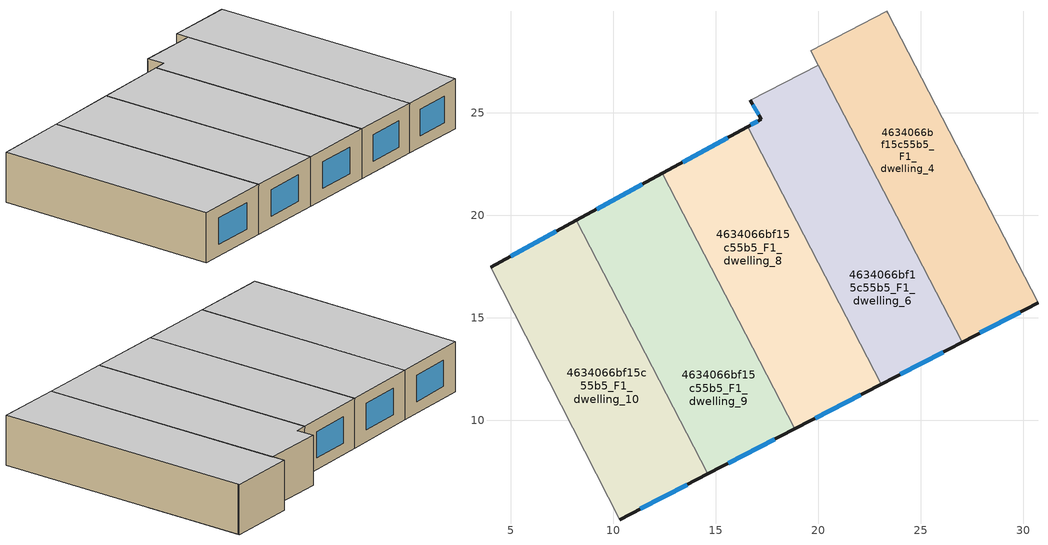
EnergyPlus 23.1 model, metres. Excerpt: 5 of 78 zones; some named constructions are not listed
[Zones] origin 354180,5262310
4634066bf15c55b5_F1_dwelling_10
 floor to 4634066bf15c55b5_F0_dwelling_11 (EU_floor_Construction): 9.66,16.93 12.51,11.44 10.74,5.37 10.31,5.14 4.01,17.45 5.35,18.19 z3
 floor to 4634066bf15c55b5_F0_dwelling_10 (EU_floor_Construction): 12.51,11.44 14.62,7.37 10.74,5.37 z3
 floor to 4634066bf15c55b5_F0_dwelling_9 (EU_floor_Construction): 8.2,19.75 9.66,16.93 5.35,18.19 z3
 wall outside (EU_wall_Construction): 10.31,5.14 14.62,7.37 / 8.2,19.75 4.01,17.45 z3:6
 wall to 4634066bf15c55b5_F1_dwelling_9 (EU_wall_Construction): 14.62,7.37 8.2,19.75 z3:6
 wall adiabatic (EU_wall_Construction): 4.01,17.45 10.31,5.14 z3:6
 window (EU_Window_Construction): 11.32,5.66 13.6,6.85 / 7.22,19.21 4.99,17.99 z3.7:5.3
 ceiling to 4634066bf15c55b5_F2_dwelling_10 (EU_floor_Construction): 14.62,7.37 8.2,19.75 4.01,17.45 10.31,5.14 z6
4634066bf15c55b5_F1_dwelling_4
 floor to 4634066bf15c55b5_F0_dwelling_7 (EU_floor_Construction): 26.2,24.43 26.49,23.87 25.01,18.78 24.33,18.98 20.67,26.04 z3
 floor to 4634066bf15c55b5_F0_dwelling_4 (EU_floor_Construction): 24.93,26.89 26.21,24.43 24.37,24.96 z3
 floor to 4634066bf15c55b5_F0_dwelling_6 (EU_floor_Construction): 26.49,23.87 29.86,17.37 25.01,18.78 z3
 floor to 4634066bf15c55b5_F0_dwelling_5 (EU_floor_Construction): 23.34,29.95 24.93,26.89 24.37,24.96 20.67,26.04 19.64,28.03 z3
 floor adiabatic (EU_floor_Construction): 29.86,17.37 30.72,15.72 27.01,13.8 24.33,18.98 z3
 wall outside (EU_wall_Construction): 27.01,13.8 30.72,15.72 z3:6
 wall to 4634066bf15c55b5_F1_dwelling_5 (EU_wall_Construction): 23.34,29.95 19.64,28.03 z3:6
 wall to 4634066bf15c55b5_F1_dwelling_2 (EU_wall_Construction): 30.72,15.72 23.38,29.88 z3:6
 wall to 4634066bf15c55b5_F1_dwelling_6 (EU_wall_Construction): 20,27.33 27.01,13.8 z3:6
 wall to 4634066bf15c55b5_F1_dwelling_3 (EU_wall_Construction): 23.38,29.88 23.34,29.95 z3:6
 wall to 4634066bf15c55b5_F1_dwelling_7 (EU_wall_Construction): 19.64,28.03 20,27.33 z3:6
 window (EU_Window_Construction): 27.88,14.25 29.85,15.27 z3.7:5.3
 ceiling to 4634066bf15c55b5_F2_dwelling_4 (EU_floor_Construction): 30.72,15.72 23.34,29.95 19.64,28.03 27.01,13.8 z6
4634066bf15c55b5_F1_dwelling_6
 floor adiabatic (EU_floor_Construction): 24.33,18.98 27.01,13.8 24.65,12.58 22.29,13.26 19.3,19.03 19.68,20.33 z3
 floor to 4634066bf15c55b5_F0_dwelling_7 (EU_floor_Construction): 20.67,26.04 24.33,18.98 18.44,20.69 16.56,24.32 17.21,24.67 16.69,25.61 18.65,26.62 z3
 floor to 4634066bf15c55b5_F0_dwelling_10 (EU_floor_Construction): 24.65,12.58 23.07,11.76 22.29,13.26 z3
 floor to 4634066bf15c55b5_F0_dwelling_9 (EU_floor_Construction): 19.68,20.33 19.3,19.03 18.44,20.69 z3
 floor to 4634066bf15c55b5_F0_dwelling_5 (EU_floor_Construction): 20,27.33 20.67,26.04 18.65,26.62 z3
 wall outside (EU_wall_Construction): 16.69,25.61 17.21,24.67 16.56,24.32 / 23.07,11.76 27.01,13.8 z3:6
 wall to 4634066bf15c55b5_F1_dwelling_8 (EU_wall_Construction): 16.56,24.32 23.07,11.76 z3:6
 wall to 4634066bf15c55b5_F1_dwelling_7 (EU_wall_Construction): 20,27.33 16.69,25.61 z3:6
 window (EU_Window_Construction): 17.05,24.59 16.71,24.4 / 16.81,25.39 17.09,24.89 / 24,12.24 26.09,13.32 z3.7:5.3
 ceiling to 4634066bf15c55b5_F2_dwelling_6 (EU_floor_Construction): 27.01,13.8 20,27.33 16.69,25.61 17.21,24.67 16.56,24.32 23.07,11.76 z6
4634066bf15c55b5_F1_dwelling_8
 floor to 4634066bf15c55b5_F0_dwelling_9 (EU_floor_Construction): 18.44,20.69 19.3,19.03 17.99,14.51 16,15.09 12.4,22.04 12.88,22.3 z3
 floor to 4634066bf15c55b5_F0_dwelling_10 (EU_floor_Construction): 22.29,13.26 23.07,11.76 18.86,9.57 16,15.09 z3
 floor to 4634066bf15c55b5_F0_dwelling_7 (EU_floor_Construction): 16.56,24.32 18.44,20.69 12.88,22.3 z3
 floor to 4634066bf15c55b5_F0_dwelling_8 (EU_floor_Construction): 19.3,19.03 22.29,13.26 17.99,14.51 z3
 wall outside (EU_wall_Construction): 18.86,9.57 23.07,11.76 / 16.56,24.32 12.4,22.04 z3:6
 wall to 4634066bf15c55b5_F1_dwelling_9 (EU_wall_Construction): 12.4,22.04 18.86,9.57 z3:6
 window (EU_Window_Construction): 19.85,10.09 22.08,11.25 / 15.58,23.78 13.37,22.58 z3.7:5.3
 ceiling to 4634066bf15c55b5_F2_dwelling_8 (EU_floor_Construction): 23.07,11.76 16.56,24.32 12.4,22.04 18.86,9.57 z6
4634066bf15c55b5_F1_dwelling_9
 floor to 4634066bf15c55b5_F0_dwelling_11 (EU_floor_Construction): 13.76,15.74 12.51,11.44 9.66,16.93 z3
 floor to 4634066bf15c55b5_F0_dwelling_9 (EU_floor_Construction): 12.4,22.04 16,15.09 9.66,16.93 8.2,19.75 z3
 floor adiabatic (EU_floor_Construction): 16,15.09 18.86,9.57 14.62,7.37 12.51,11.44 13.76,15.74 z3
 wall outside (EU_wall_Construction): 14.62,7.37 18.86,9.57 / 12.4,22.04 8.2,19.75 z3:6
 window (EU_Window_Construction): 15.61,7.89 17.86,9.06 / 11.41,21.5 9.19,20.28 z3.7:5.3
 ceiling to 4634066bf15c55b5_F2_dwelling_9 (EU_floor_Construction): 18.86,9.57 12.4,22.04 8.2,19.75 14.62,7.37 z6
[SCHEDULE:FILE] Column Number=1; Rows to Skip at Top=0; Number of Hours of Data=8760; Column Separator=Comma; Interpolate to Timestep=No; Minutes per Item=60; Adjust Schedule for Daylight Savings=Yes
Name | File
EU_Step8_GainSchedule_4634066bf15c55b5_F2_dwelling_2_f000 | ../../schedules/4634066bf15c55b5/4634066bf15c55b5_F2_dwelling_2_f000_gain.csv
EU_Step8_GainSchedule_4634066bf15c55b5_F2_dwelling_3_f000 | ../../schedules/4634066bf15c55b5/4634066bf15c55b5_F2_dwelling_3_f000_gain.csv
EU_Step8_GainSchedule_4634066bf15c55b5_F2_dwelling_4_f000 | ../../schedules/4634066bf15c55b5/4634066bf15c55b5_F2_dwelling_4_f000_gain.csv
EU_Step8_GainSchedule_4634066bf15c55b5_F2_dwelling_5_f000 | ../../schedules/4634066bf15c55b5/4634066bf15c55b5_F2_dwelling_5_f000_gain.csv
EU_Step8_GainSchedule_4634066bf15c55b5_F2_dwelling_6_f000 | ../../schedules/4634066bf15c55b5/4634066bf15c55b5_F2_dwelling_6_f000_gain.csv
EU_Step8_GainSchedule_4634066bf15c55b5_F2_dwelling_7_f000 | ../../schedules/4634066bf15c55b5/4634066bf15c55b5_F2_dwelling_7_f000_gain.csv
EU_Step8_GainSchedule_4634066bf15c55b5_F2_dwelling_8_f000 | ../../schedules/4634066bf15c55b5/4634066bf15c55b5_F2_dwelling_8_f000_gain.csv
EU_Step8_GainSchedule_4634066bf15c55b5_F2_dwelling_9_f000 | ../../schedules/4634066bf15c55b5/4634066bf15c55b5_F2_dwelling_9_f000_gain.csv
EU_Step8_GainSchedule_4634066bf15c55b5_F2_dwelling_10_f000 | ../../schedules/4634066bf15c55b5/4634066bf15c55b5_F2_dwelling_10_f000_gain.csv
